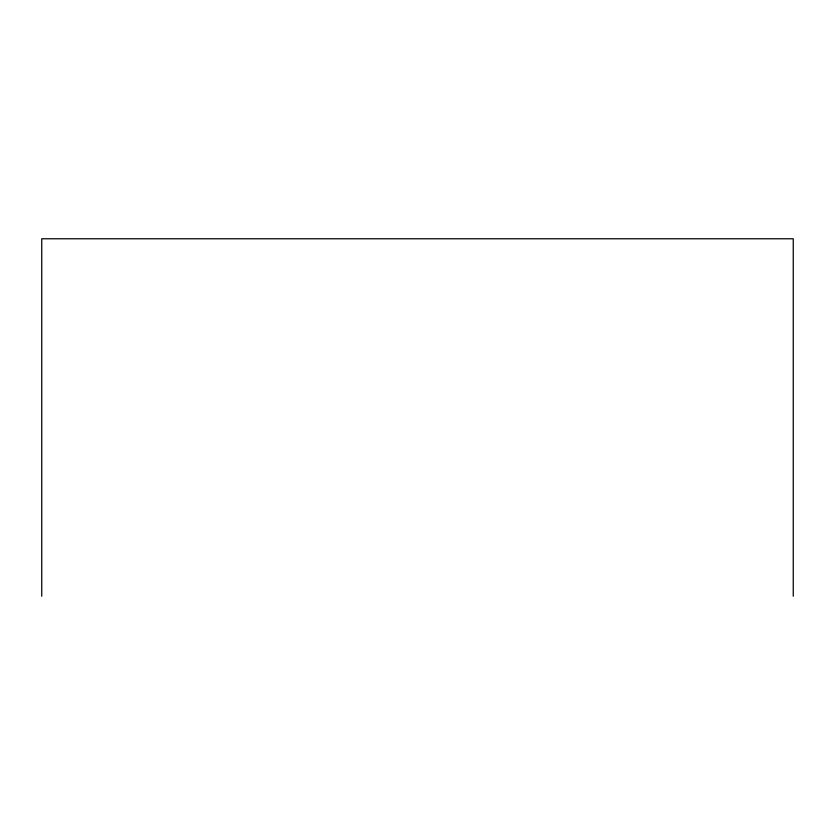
<?xml version="1.0" encoding="UTF-8"?>
<svg xmlns="http://www.w3.org/2000/svg" width="835" height="835" viewBox="0 0 835 835"><rect width="100%" height="100%" fill="white"/><g stroke="black" fill="none" stroke-linecap="round" stroke-linejoin="round"><path stroke-width="1.25" d="M793.25 596.232L793.25 238.768L41.75 238.768L41.75 596.232"/></g></svg>
